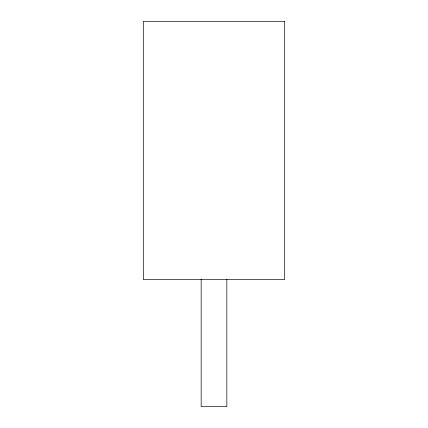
<?xml version="1.0" encoding="UTF-8"?>
<svg xmlns="http://www.w3.org/2000/svg" width="428" height="428" viewBox="0 0 428 428"><rect width="100%" height="100%" fill="white"/><g stroke="black" fill="none" stroke-linecap="round" stroke-linejoin="round"><path stroke-width="0.64" d="M226.845 279.142L226.845 406.6L201.155 406.6L201.155 279.142M284.652 21.4L143.348 21.4L143.348 279.607L284.652 279.607L284.652 21.4"/></g></svg>
